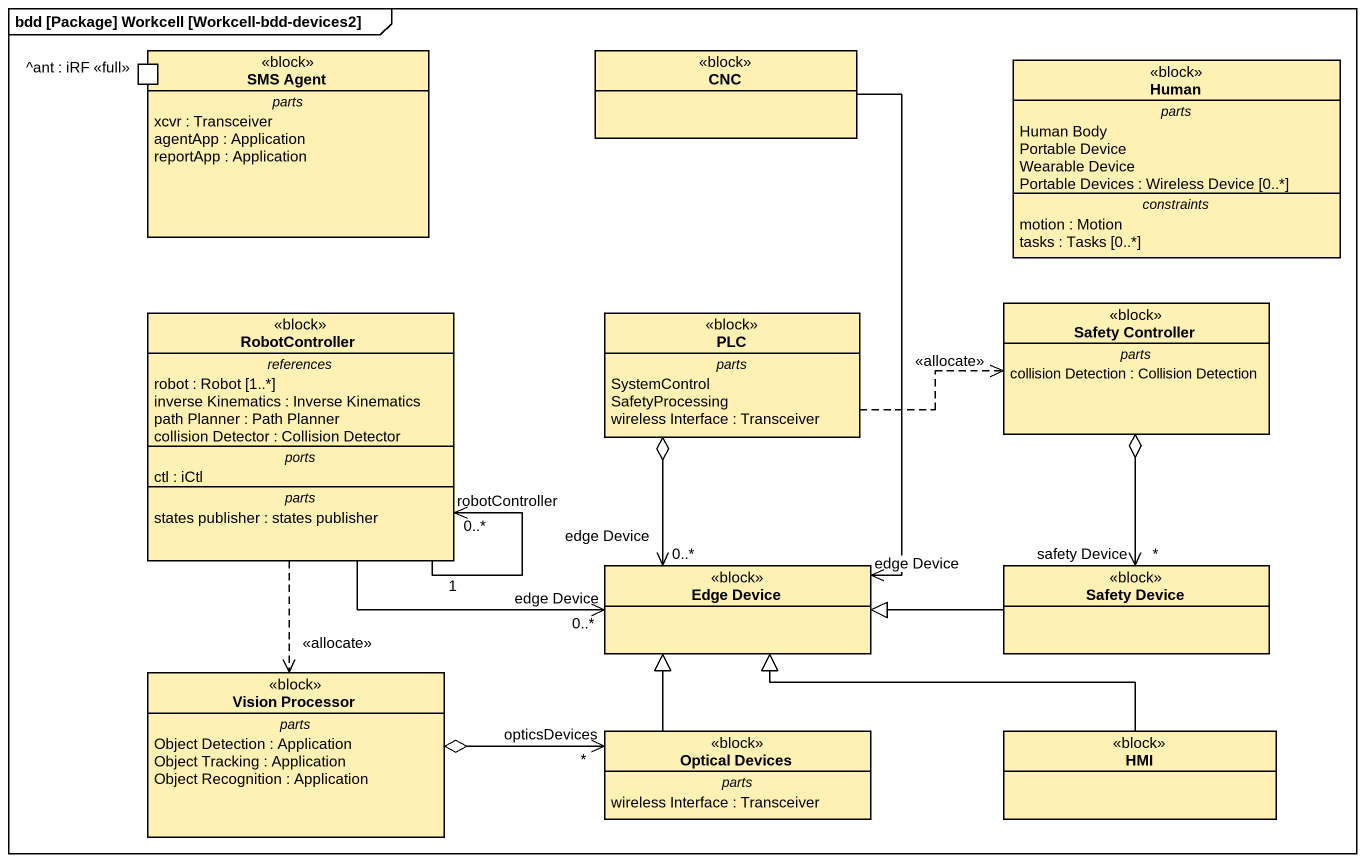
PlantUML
@startuml
mainframe bdd [Package] Workcell [Workcell-bdd-devices2]
hide circle
hide empty members
class "SMS Agent" as SMS_Agent <<block>> #FFF0B4 {
  -- parts --
  xcvr : Transceiver
  agentApp : Application
  reportApp : Application
  -- ports --
  ^ant : iRF <<full>>
}
class CNC <<block>> #FFF0B4
class Human <<block>> #FFF0B4 {
  -- parts --
  Human Body
  Portable Device
  Wearable Device
  Portable Devices : Wireless Device [0..*]
  -- constraints --
  motion : Motion
  tasks : Tasks [0..*]
}
class RobotController <<block>> #FFF0B4 {
  -- references --
  robot : Robot [1..*]
  inverse Kinematics : Inverse Kinematics
  path Planner : Path Planner
  collision Detector : Collision Detector
  -- ports --
  ctl : iCtl
  -- parts --
  states publisher : states publisher
}
class PLC <<block>> #FFF0B4 {
  -- parts --
  SystemControl
  SafetyProcessing
  wireless Interface : Transceiver
}
class "Safety Controller" as Safety_Controller <<block>> #FFF0B4 {
  -- parts --
  collision Detection : Collision Detection
}
class "Edge Device" as Edge_Device <<block>> #FFF0B4
class "Safety Device" as Safety_Device <<block>> #FFF0B4
class "Vision Processor" as Vision_Processor <<block>> #FFF0B4 {
  -- parts --
  Object Detection : Application
  Object Tracking : Application
  Object Recognition : Application
}
class "Optical Devices" as Optical_Devices <<block>> #FFF0B4 {
  -- parts --
  wireless Interface : Transceiver
}
class HMI <<block>> #FFF0B4
CNC --> "edge Device" Edge_Device
RobotController "1" --> "robotController\n0..*" RobotController
RobotController -right-> "edge Device\n0..*" Edge_Device
RobotController ..> Vision_Processor : <<allocate>>
PLC .right.> Safety_Controller : <<allocate>>
PLC o--> "edge Device\n0..*" Edge_Device
Safety_Controller o--> "safety Device\n*" Safety_Device
Safety_Device -left-|> Edge_Device
Vision_Processor o-right-> "opticsDevices\n*" Optical_Devices
Optical_Devices -up-|> Edge_Device
HMI -left-|> Edge_Device
@enduml
